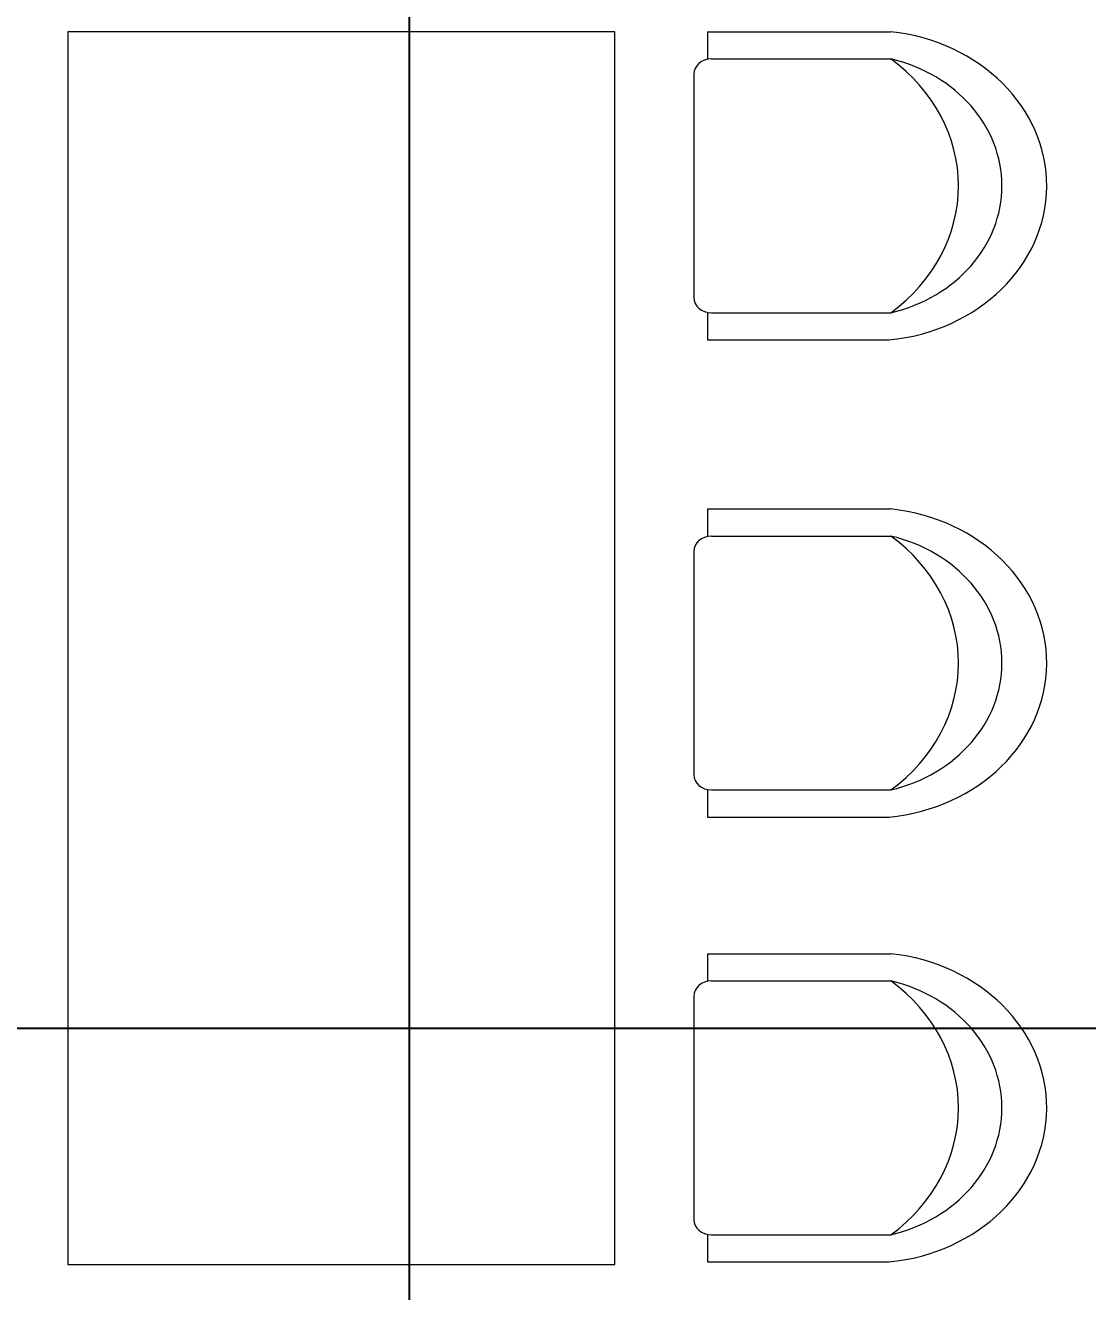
# Model space of a CAD drawing. Header units: centimetres. Extents: x 99002 to 104403, y -55119 to -48358.
# Drawn here: x 99912.2 to 100067.2, y -50608.2 to -50423.3 of the extents above; entities that cross this region are included whole.
import ezdxf

# ---------------------------------------------------------------- set-up
doc = ezdxf.new("R2010")
doc.units = ezdxf.units.CM
doc.header["$LTSCALE"] = 50
doc.header["$MEASUREMENT"] = 0
doc.layers.get('0').update_dxf_attribs({"color": 8})
doc.layers.add('COTE 50ème', color=1, linetype='Continuous')
doc.layers.add('mobilimi', color=8, linetype='Continuous', lineweight=9)
doc.styles.add('RS_TXT_50', font='arial.ttf', dxfattribs={"height": 12.5})
doc.dimstyles.new('RS_50CM_LINEAIRE', dxfattribs={"dimscale": 5, "dimtxt": 12.5, "dimasz": 1.5, "dimexe": 1, "dimexo": 2.5, "dimgap": 1, "dimtad": 1, "dimdec": 1, "dimrnd": 0.5, "dimdsep": 46, "dimtxsty": 'RS_TXT_50', "dimblk1": 'ARCHTICK', "dimblk2": 'ARCHTICK', "dimsah": 1, "dimcen": 2.5, "dimdle": 1, "dimclrt": 4, "dimadec": 0, "dimazin": 2, "dimtfac": 1, "dimtdec": 1, "dimtix": 1, "dimtmove": 2, "dimatfit": 3, "dimfxl": 1, "dimtolj": 1, "dimtzin": 0, "dimarcsym": 0})

# ---------------------------------------------------------------- blocks, each defined once
blk = doc.blocks.new('1111')
at = {"layer": 'mobilimi'}
for p, q in [((7498090.66, 4737224.66), (7498067.1, 4737224.66)), ((7498090.66, 4737221.1), (7498090.66, 4737224.66)), ((7498090.15, 4737221.13), (7498066.85, 4737221.13)), ((7498092.44, 4737190.14), (7498092.44, 4737219.13)), ((7498090.15, 4737188.14), (7498066.85, 4737188.14)), ((7498090.66, 4737184.61), (7498090.66, 4737188.14)), ((7498090.66, 4737184.61), (7498066.85, 4737184.61))]:
    blk.add_line(p, q, dxfattribs=at)
for centre, major_axis, start_param, end_param in [((7498069.68, 4737204.62), (-23.08, 0), -1.458692, 1.447759), ((7498071.99, 4737204.63), (-19.57, 0), -1.304651, 1.304651), ((7498082.73, 4737204.63), (24.67, 0), 2.270248, 4.012938), ((7498090.15, 4737219.13), (-2.29, 0), 3.141593, 4.712389), ((7498090.15, 4737190.14), (2.29, 0), 4.712389, 6.283185)]:
    blk.add_ellipse(centre, major_axis=major_axis, ratio=0.87377, start_param=start_param, end_param=end_param, dxfattribs=at)
blk = doc.blocks.new('_ArchTick')
at = {"color": 0, "linetype": 'ByBlock', "const_width": 0.15}
blk.add_lwpolyline([(-0.5, -0.5), (0.5, 0.5)], dxfattribs=at)
blk = doc.blocks.new('*D1038')
at = {"layer": 'COTE 50ème', "color": 0, "lineweight": -2, "ltscale": 0.5, "transparency": 16777216}
for p, q in [((99968.19, -50962.36), (99968.19, -50352.36)), ((99925.68, -50357.36), (99973.19, -50357.36)), ((99966.84, -50957.36), (99973.19, -50957.36))]:
    blk.add_line(p, q, dxfattribs=at)
at = {"layer": 'Defpoints', "color": 0, "ltscale": 0.5, "transparency": 16777216}
for p in [(99913.18, -50357.36), (99968.19, -50357.36), (99954.34, -50957.36)]:
    blk.add_point(p, dxfattribs=at)
at = {"layer": 'COTE 50ème', "color": 0, "lineweight": -2, "ltscale": 0.5, "transparency": 16777216, "xscale": 7.5, "yscale": 7.5, "zscale": 7.5}
for p, rotation in [((99968.19, -50357.36), 90), ((99968.19, -50957.36), 270)]:
    blk.add_blockref('_ArchTick', p, dxfattribs=dict(at, rotation=rotation))
at = {"layer": 'COTE 50ème', "color": 4, "ltscale": 0.5, "transparency": 16777216, "insert": (99956.81, -50657.36), "char_height": 12.5, "attachment_point": 5, "rotation": 90, "style": 'RS_TXT_50'}
blk.add_mtext('\\A1;600', dxfattribs=at)
blk = doc.blocks.new('*D1152')
at = {"layer": 'COTE 50ème', "color": 0, "lineweight": -2, "ltscale": 0.5, "transparency": 16777216}
for p, q in [((99819.34, -50420.74), (99819.34, -50574.71)), ((100504.34, -50537.86), (100504.34, -50574.71)), ((99814.34, -50569.71), (100509.34, -50569.71))]:
    blk.add_line(p, q, dxfattribs=at)
at = {"layer": 'Defpoints', "color": 0, "ltscale": 0.5, "transparency": 16777216}
for p in [(99819.34, -50408.24), (100504.34, -50525.36), (100504.34, -50569.71)]:
    blk.add_point(p, dxfattribs=at)
at = {"layer": 'COTE 50ème', "color": 0, "lineweight": -2, "ltscale": 0.5, "transparency": 16777216, "xscale": 7.5, "yscale": 7.5, "zscale": 7.5, "rotation": 180}
blk.add_blockref('_ArchTick', (99819.34, -50569.71), dxfattribs=at)
at = {"layer": 'COTE 50ème', "color": 0, "lineweight": -2, "ltscale": 0.5, "transparency": 16777216, "xscale": 7.5, "yscale": 7.5, "zscale": 7.5}
blk.add_blockref('_ArchTick', (100504.34, -50569.71), dxfattribs=at)
at = {"layer": 'COTE 50ème', "color": 4, "ltscale": 0.5, "transparency": 16777216, "insert": (100161.84, -50558.33), "char_height": 12.5, "attachment_point": 5, "style": 'RS_TXT_50'}
blk.add_mtext('\\A1;685', dxfattribs=at)

msp = doc.modelspace()

# ---------------------------------------------------------------- linework, layer by layer
at = {"layer": 'mobilimi'}
msp.add_lwpolyline([(99998.16, -50604.24), (99998.16, -50424.24), (99918.35, -50424.24), (99918.35, -50604.24)], close=True, dxfattribs=at)

# ---------------------------------------------------------------- block references
at = {"layer": 'mobilimi', "xscale": 1.123327195006823, "yscale": 1.123327195006823, "zscale": 1.123327195006823, "rotation": 180}
for p in [(8522820.84, 5270984.05), (8522820.84, 5270914.38), (8522820.84, 5270849.43)]:
    msp.add_blockref('1111', p, dxfattribs=at)

# ---------------------------------------------------------------- dimensions: what is measured, and where the dimension line sits
at = {"layer": 'COTE 50ème', "ltscale": 0.5}
dim = msp.add_linear_dim(base=(99968.19, -50357.36), p1=(99954.34, -50957.36), p2=(99913.18, -50357.36), angle=90, dimstyle='RS_50CM_LINEAIRE', dxfattribs=at)
dim.commit()
dim.dimension.update_dxf_attribs({"geometry": '*D1038', "text_midpoint": (99956.81, -50657.36)})
dim = msp.add_linear_dim(base=(100504.34, -50569.71), p1=(99819.34, -50408.24), p2=(100504.34, -50525.36), dimstyle='RS_50CM_LINEAIRE', dxfattribs=at)
dim.commit()
dim.dimension.update_dxf_attribs({"geometry": '*D1152', "text_midpoint": (100161.84, -50558.33)})

doc.saveas('drawing.dxf')
